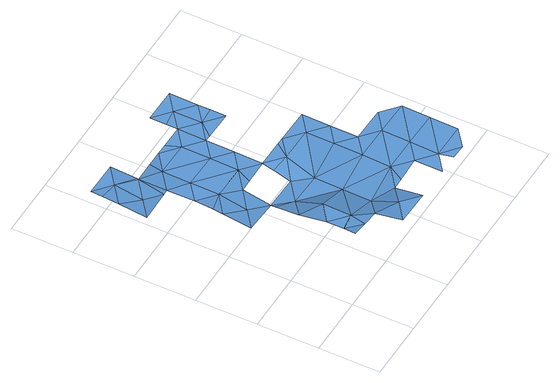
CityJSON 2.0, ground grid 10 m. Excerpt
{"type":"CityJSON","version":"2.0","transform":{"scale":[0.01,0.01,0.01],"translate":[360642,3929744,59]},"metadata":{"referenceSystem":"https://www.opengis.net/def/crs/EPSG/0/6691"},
"CityObjects":{
"waterbody1":{"type":"WaterBody","attributes":{"name":"9","class":"1140","function":"1","WaterBodyRiverFloodingRiskAttribute.description":"5","WaterBodyRiverFloodingRiskAttribute.rankOrg":"1","WaterBodyRiverFloodingRiskAttribute.adminType":"2","WaterBodyRiverFloodingRiskAttribute.scale":"L1"},"geometry":[{"type":"MultiSurface","lod":"1","boundaries":[[[0,1,2]],[[1,3,4]],[[1,0,3]],[[5,4,6]],[[4,3,6]],[[0,7,3]],[[8,9,5]],[[9,8,10]],[[5,6,8]],[[11,7,12]],[[7,13,3]],[[14,11,12]],[[15,10,8]],[[6,16,8]],[[6,3,16]],[[13,7,11]],[[16,3,13]],[[14,17,11]],[[13,11,17]],[[15,8,18]],[[8,16,18]],[[13,19,16]],[[15,20,21]],[[21,20,22]],[[20,15,18]],[[13,17,19]],[[23,19,17]],[[16,24,18]],[[25,20,18]],[[22,20,26]],[[16,19,24]],[[23,27,19]],[[26,20,28]],[[18,24,29]],[[25,18,29]],[[27,30,19]],[[31,24,19]],[[32,33,27]],[[28,20,25]],[[29,24,34]],[[35,25,29]],[[25,36,28]],[[27,33,30]],[[31,19,30]],[[37,38,33]],[[35,29,34]],[[34,24,31]],[[38,39,33]],[[36,25,35]],[[40,34,31]],[[41,31,30]],[[30,33,42]],[[33,39,42]],[[41,40,31]],[[41,30,42]]]}]},
"waterbody2":{"type":"WaterBody","attributes":{"name":"9","class":"1140","function":"1","WaterBodyRiverFloodingRiskAttribute.description":"5","WaterBodyRiverFloodingRiskAttribute.rankOrg":"1","WaterBodyRiverFloodingRiskAttribute.adminType":"2","WaterBodyRiverFloodingRiskAttribute.scale":"L1"},"geometry":[{"type":"MultiSurface","lod":"1","boundaries":[[[43,44,45]],[[46,45,47]],[[48,49,50]],[[51,52,53]],[[54,51,55]],[[56,57,58]],[[59,58,57]],[[58,59,52]],[[59,53,52]],[[58,52,60]],[[22,61,62]],[[62,47,45]],[[60,52,54]],[[52,51,54]],[[47,63,46]],[[64,49,48]],[[44,43,65]],[[66,22,62]],[[66,62,67]],[[68,69,70]],[[68,70,57]],[[71,68,57]],[[46,72,45]],[[43,45,72]],[[65,10,44]],[[44,10,67]],[[61,60,62]],[[62,60,47]],[[54,47,60]],[[61,58,60]],[[47,54,63]],[[73,64,48]],[[45,67,62]],[[45,44,67]],[[70,59,57]],[[71,57,74]],[[56,74,57]],[[75,59,70]],[[73,76,77]],[[50,78,48]],[[63,78,50]],[[69,79,70]],[[75,70,79]],[[80,73,77]],[[63,54,78]],[[54,55,78]],[[78,76,73]],[[78,73,48]],[[81,73,80]],[[73,81,64]]]}]}
},
"vertices":[
[1376,557,209],[1111,749,256],[1108,562,256],[1395,788,256],[1115,1024,256],[1122,1486,168],[1402,1250,256],[1675,553,156],[1409,1713,80],[1128,1872,133],[1129,1948,126],[1955,317,256],[1667,91,256],[1962,779,55],[2234,82,256],[1696,1939,119],[1969,1242,55],[2242,544,184],[1976,1704,60],[2529,771,240],[1983,2166,256],[1701,2214,201],[1703,2401,256],[2413,541,203],[2536,1233,256],[2550,2157,256],[2156,2394,256],[2808,535,246],[2270,2393,256],[2543,1695,256],[3095,762,256],[3103,1224,256],[2801,73,251],[3088,300,242],[2823,1459,256],[2830,1922,256],[2837,2384,256],[3132,68,251],[3368,64,251],[3655,291,256],[3390,1451,256],[3670,1215,256],[3662,753,256],
[570,2419,225],[850,2184,171],[857,2646,251],[577,2881,251],[864,3108,251],[304,3579,181],[17,3352,181],[498,3345,228],[1158,3797,256],[1438,3561,256],[1351,3794,256],[871,3570,256],[916,3801,246],[1815,3324,256],[2005,3552,256],[1718,3326,256],[1725,3788,256],[1431,3099,256],[1711,2864,256],[1424,2637,256],[584,3343,236],[24,3814,231],[562,1957,171],[1323,2407,227],[1137,2410,213],[2292,3779,256],[2299,4241,256],[2012,4015,256],[2289,3580,256],[572,2588,234],[311,4041,256],[2285,3317,256],[1728,3979,256],[592,3831,233],[598,4268,256],[591,3806,231],[1732,4250,256],[32,4276,256],[29,4081,246]
]}
